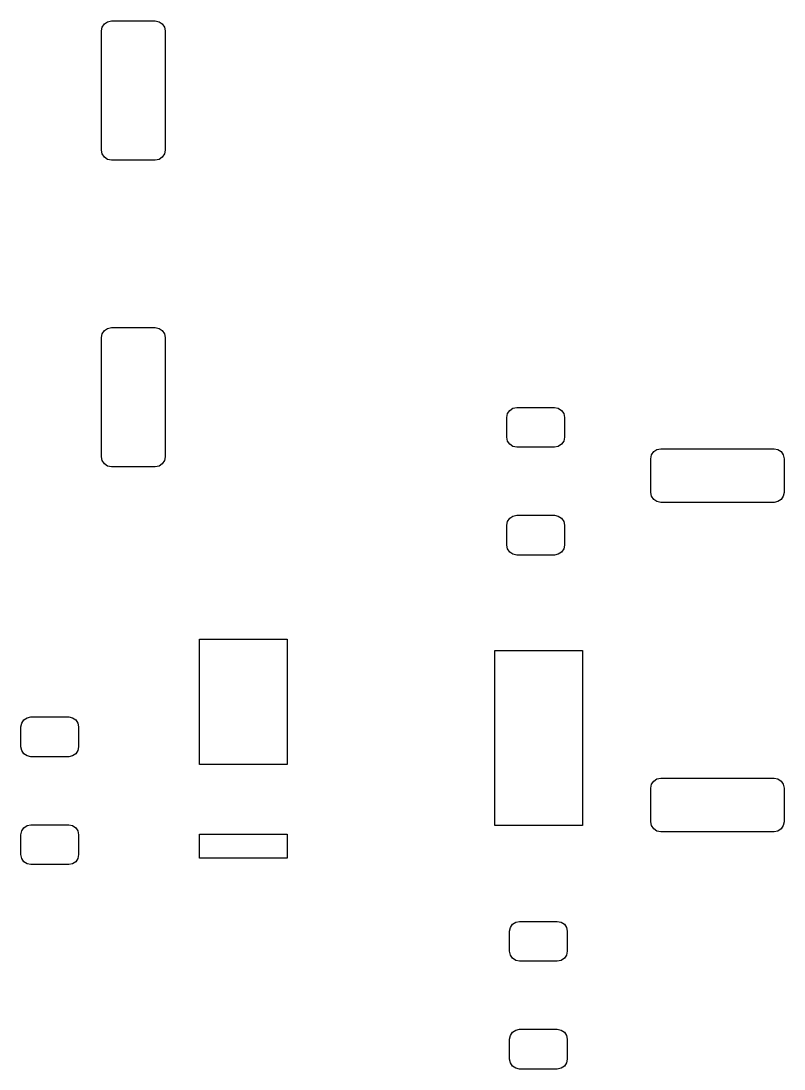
# Model space of a CAD drawing. Header units: millimetres. Extents: x 23.3 to 111.9, y -119.4 to -27.5.
# Drawn here: x 86.94 to 100.37, y -119.4 to -100.94 of the extents above; entities that cross this region are included whole.
import ezdxf

# ---------------------------------------------------------------- set-up
doc = ezdxf.new("R2010")
doc.units = ezdxf.units.MM
doc.layers.add('BLACK', color=250, linetype='CONTINUOUS')

msp = doc.modelspace()

# ---------------------------------------------------------------- linework, layer by layer
at = {"layer": 'BLACK', "linetype": 'CONTINUOUS'}
for p, q in [((88.46803, -100.958321), (88.535, -100.945)), ((88.535, -100.945), (89.305, -100.945)), ((89.305, -100.945), (89.37197, -100.958321)), ((88.36, -101.12), (88.373321, -101.05303)), ((88.36, -103.22), (88.36, -101.12)), ((88.373321, -101.05303), (88.411256, -100.996256)), ((88.411256, -100.996256), (88.46803, -100.958321)), ((89.37197, -100.958321), (89.428744, -100.996256)), ((89.428744, -100.996256), (89.466679, -101.05303)), ((89.466679, -101.05303), (89.48, -101.12)), ((89.48, -101.12), (89.48, -103.22)), ((88.373321, -103.28697), (88.36, -103.22)), ((88.411256, -103.343744), (88.373321, -103.28697)), ((88.46803, -103.381679), (88.411256, -103.343744)), ((89.428744, -103.343744), (89.37197, -103.381679)), ((89.466679, -103.28697), (89.428744, -103.343744)), ((89.48, -103.22), (89.466679, -103.28697)), ((88.535, -103.395), (88.46803, -103.381679)), ((89.305, -103.395), (88.535, -103.395)), ((89.37197, -103.381679), (89.305, -103.395)), ((88.36, -106.52), (88.373321, -106.45303)), ((88.373321, -106.45303), (88.411256, -106.396256)), ((88.411256, -106.396256), (88.46803, -106.358321)), ((88.46803, -106.358321), (88.535, -106.345)), ((88.535, -106.345), (89.305, -106.345)), ((89.305, -106.345), (89.37197, -106.358321)), ((89.37197, -106.358321), (89.428744, -106.396256)), ((89.428744, -106.396256), (89.466679, -106.45303)), ((89.466679, -106.45303), (89.48, -106.52)), ((88.36, -108.62), (88.36, -106.52)), ((89.48, -106.52), (89.48, -108.62)), ((95.543756, -107.801256), (95.60053, -107.763321)), ((95.60053, -107.763321), (95.6675, -107.75)), ((95.6675, -107.75), (96.3325, -107.75)), ((96.3325, -107.75), (96.39947, -107.763321)), ((96.39947, -107.763321), (96.456244, -107.801256)), ((95.4925, -107.925), (95.505821, -107.85803)), ((95.4925, -108.275), (95.4925, -107.925)), ((95.505821, -107.85803), (95.543756, -107.801256)), ((96.456244, -107.801256), (96.494179, -107.85803)), ((96.494179, -107.85803), (96.5075, -107.925)), ((96.5075, -107.925), (96.5075, -108.275)), ((95.505821, -108.34197), (95.4925, -108.275)), ((96.5075, -108.275), (96.494179, -108.34197)), ((95.543756, -108.398744), (95.505821, -108.34197)), ((95.60053, -108.436679), (95.543756, -108.398744)), ((95.6675, -108.45), (95.60053, -108.436679)), ((96.3325, -108.45), (95.6675, -108.45)), ((96.39947, -108.436679), (96.3325, -108.45)), ((96.456244, -108.398744), (96.39947, -108.436679)), ((96.494179, -108.34197), (96.456244, -108.398744)), ((98.078756, -108.528756), (98.13553, -108.490821)), ((98.13553, -108.490821), (98.2025, -108.4775)), ((98.2025, -108.4775), (100.1975, -108.4775)), ((100.1975, -108.4775), (100.26447, -108.490821)), ((100.26447, -108.490821), (100.321244, -108.528756)), ((88.373321, -108.68697), (88.36, -108.62)), ((88.411256, -108.743744), (88.373321, -108.68697)), ((89.466679, -108.68697), (89.428744, -108.743744)), ((89.48, -108.62), (89.466679, -108.68697)), ((98.0275, -108.6525), (98.040821, -108.58553)), ((98.0275, -109.2475), (98.0275, -108.6525)), ((98.040821, -108.58553), (98.078756, -108.528756)), ((100.321244, -108.528756), (100.359179, -108.58553)), ((100.359179, -108.58553), (100.3725, -108.6525)), ((100.3725, -108.6525), (100.3725, -109.2475)), ((88.46803, -108.781679), (88.411256, -108.743744)), ((88.535, -108.795), (88.46803, -108.781679)), ((89.305, -108.795), (88.535, -108.795)), ((89.37197, -108.781679), (89.305, -108.795)), ((89.428744, -108.743744), (89.37197, -108.781679)), ((98.040821, -109.31447), (98.0275, -109.2475)), ((100.3725, -109.2475), (100.359179, -109.31447)), ((98.078756, -109.371244), (98.040821, -109.31447)), ((98.13553, -109.409179), (98.078756, -109.371244)), ((98.2025, -109.4225), (98.13553, -109.409179)), ((100.1975, -109.4225), (98.2025, -109.4225)), ((100.26447, -109.409179), (100.1975, -109.4225)), ((100.321244, -109.371244), (100.26447, -109.409179)), ((100.359179, -109.31447), (100.321244, -109.371244)), ((95.4925, -109.825), (95.505821, -109.75803)), ((95.505821, -109.75803), (95.543756, -109.701256)), ((95.543756, -109.701256), (95.60053, -109.663321)), ((95.60053, -109.663321), (95.6675, -109.65)), ((95.6675, -109.65), (96.3325, -109.65)), ((96.3325, -109.65), (96.39947, -109.663321)), ((96.39947, -109.663321), (96.456244, -109.701256)), ((96.456244, -109.701256), (96.494179, -109.75803)), ((96.494179, -109.75803), (96.5075, -109.825)), ((95.4925, -110.175), (95.4925, -109.825)), ((96.5075, -109.825), (96.5075, -110.175)), ((95.505821, -110.24197), (95.4925, -110.175)), ((96.5075, -110.175), (96.494179, -110.24197)), ((95.543756, -110.298744), (95.505821, -110.24197)), ((95.60053, -110.336679), (95.543756, -110.298744)), ((95.6675, -110.35), (95.60053, -110.336679)), ((96.3325, -110.35), (95.6675, -110.35)), ((96.39947, -110.336679), (96.3325, -110.35)), ((96.456244, -110.298744), (96.39947, -110.336679)), ((96.494179, -110.24197), (96.456244, -110.298744)), ((90.085255, -114.036607), (90.085255, -111.831607)), ((90.085255, -111.831607), (91.625255, -111.831607)), ((91.625255, -111.831607), (91.625255, -114.036607)), ((95.285255, -115.109107), (95.285255, -112.029107)), ((95.285255, -112.029107), (96.825255, -112.029107)), ((96.825255, -112.029107), (96.825255, -115.109107)), ((86.9425, -113.375), (86.955821, -113.30803)), ((86.955821, -113.30803), (86.993756, -113.251256)), ((86.993756, -113.251256), (87.05053, -113.213321)), ((87.05053, -113.213321), (87.1175, -113.2)), ((87.1175, -113.2), (87.7825, -113.2)), ((87.7825, -113.2), (87.84947, -113.213321)), ((87.84947, -113.213321), (87.906244, -113.251256)), ((87.906244, -113.251256), (87.944179, -113.30803)), ((87.944179, -113.30803), (87.9575, -113.375)), ((86.9425, -113.725), (86.9425, -113.375)), ((87.9575, -113.375), (87.9575, -113.725)), ((86.955821, -113.79197), (86.9425, -113.725)), ((86.993756, -113.848744), (86.955821, -113.79197)), ((87.05053, -113.886679), (86.993756, -113.848744)), ((87.906244, -113.848744), (87.84947, -113.886679)), ((87.944179, -113.79197), (87.906244, -113.848744)), ((87.9575, -113.725), (87.944179, -113.79197)), ((87.1175, -113.9), (87.05053, -113.886679)), ((87.7825, -113.9), (87.1175, -113.9)), ((87.84947, -113.886679), (87.7825, -113.9)), ((91.625255, -114.036607), (90.085255, -114.036607)), ((98.0275, -114.4525), (98.040821, -114.38553)), ((98.040821, -114.38553), (98.078756, -114.328756)), ((98.078756, -114.328756), (98.13553, -114.290821)), ((98.13553, -114.290821), (98.2025, -114.2775)), ((98.2025, -114.2775), (100.1975, -114.2775)), ((100.1975, -114.2775), (100.26447, -114.290821)), ((100.26447, -114.290821), (100.321244, -114.328756)), ((100.321244, -114.328756), (100.359179, -114.38553)), ((100.359179, -114.38553), (100.3725, -114.4525)), ((98.0275, -115.0475), (98.0275, -114.4525)), ((100.3725, -114.4525), (100.3725, -115.0475)), ((86.955821, -115.20803), (86.993756, -115.151256)), ((86.993756, -115.151256), (87.05053, -115.113321)), ((87.05053, -115.113321), (87.1175, -115.1)), ((87.1175, -115.1), (87.7825, -115.1)), ((87.7825, -115.1), (87.84947, -115.113321)), ((87.84947, -115.113321), (87.906244, -115.151256)), ((87.906244, -115.151256), (87.944179, -115.20803)), ((96.825255, -115.109107), (95.285255, -115.109107)), ((98.040821, -115.11447), (98.0275, -115.0475)), ((98.078756, -115.171244), (98.040821, -115.11447)), ((100.359179, -115.11447), (100.321244, -115.171244)), ((100.3725, -115.0475), (100.359179, -115.11447)), ((86.9425, -115.275), (86.955821, -115.20803)), ((86.9425, -115.625), (86.9425, -115.275)), ((87.944179, -115.20803), (87.9575, -115.275)), ((87.9575, -115.275), (87.9575, -115.625)), ((90.085255, -115.684107), (90.085255, -115.264107)), ((90.085255, -115.264107), (91.625255, -115.264107)), ((91.625255, -115.264107), (91.625255, -115.684107)), ((98.13553, -115.209179), (98.078756, -115.171244)), ((98.2025, -115.2225), (98.13553, -115.209179)), ((100.1975, -115.2225), (98.2025, -115.2225)), ((100.26447, -115.209179), (100.1975, -115.2225)), ((100.321244, -115.171244), (100.26447, -115.209179)), ((86.955821, -115.69197), (86.9425, -115.625)), ((86.993756, -115.748744), (86.955821, -115.69197)), ((87.944179, -115.69197), (87.906244, -115.748744)), ((87.9575, -115.625), (87.944179, -115.69197)), ((91.625255, -115.684107), (90.085255, -115.684107)), ((87.05053, -115.786679), (86.993756, -115.748744)), ((87.1175, -115.8), (87.05053, -115.786679)), ((87.7825, -115.8), (87.1175, -115.8)), ((87.84947, -115.786679), (87.7825, -115.8)), ((87.906244, -115.748744), (87.84947, -115.786679)), ((95.593756, -116.851256), (95.65053, -116.813321)), ((95.65053, -116.813321), (95.7175, -116.8)), ((95.7175, -116.8), (96.3825, -116.8)), ((96.3825, -116.8), (96.44947, -116.813321)), ((96.44947, -116.813321), (96.506244, -116.851256)), ((95.5425, -116.975), (95.555821, -116.90803)), ((95.5425, -117.325), (95.5425, -116.975)), ((95.555821, -116.90803), (95.593756, -116.851256)), ((96.506244, -116.851256), (96.544179, -116.90803)), ((96.544179, -116.90803), (96.5575, -116.975)), ((96.5575, -116.975), (96.5575, -117.325)), ((95.555821, -117.39197), (95.5425, -117.325)), ((96.5575, -117.325), (96.544179, -117.39197)), ((95.593756, -117.448744), (95.555821, -117.39197)), ((95.65053, -117.486679), (95.593756, -117.448744)), ((95.7175, -117.5), (95.65053, -117.486679)), ((96.3825, -117.5), (95.7175, -117.5)), ((96.44947, -117.486679), (96.3825, -117.5)), ((96.506244, -117.448744), (96.44947, -117.486679)), ((96.544179, -117.39197), (96.506244, -117.448744)), ((95.5425, -118.875), (95.555821, -118.80803)), ((95.555821, -118.80803), (95.593756, -118.751256)), ((95.593756, -118.751256), (95.65053, -118.713321)), ((95.65053, -118.713321), (95.7175, -118.7)), ((95.7175, -118.7), (96.3825, -118.7)), ((96.3825, -118.7), (96.44947, -118.713321)), ((96.44947, -118.713321), (96.506244, -118.751256)), ((96.506244, -118.751256), (96.544179, -118.80803)), ((96.544179, -118.80803), (96.5575, -118.875)), ((95.5425, -119.225), (95.5425, -118.875)), ((96.5575, -118.875), (96.5575, -119.225)), ((95.555821, -119.29197), (95.5425, -119.225)), ((95.593756, -119.348744), (95.555821, -119.29197)), ((95.65053, -119.386679), (95.593756, -119.348744)), ((95.7175, -119.4), (95.65053, -119.386679)), ((96.3825, -119.4), (95.7175, -119.4)), ((96.44947, -119.386679), (96.3825, -119.4)), ((96.506244, -119.348744), (96.44947, -119.386679)), ((96.544179, -119.29197), (96.506244, -119.348744)), ((96.5575, -119.225), (96.544179, -119.29197))]:
    msp.add_line(p, q, dxfattribs=at)

doc.saveas('drawing.dxf')
